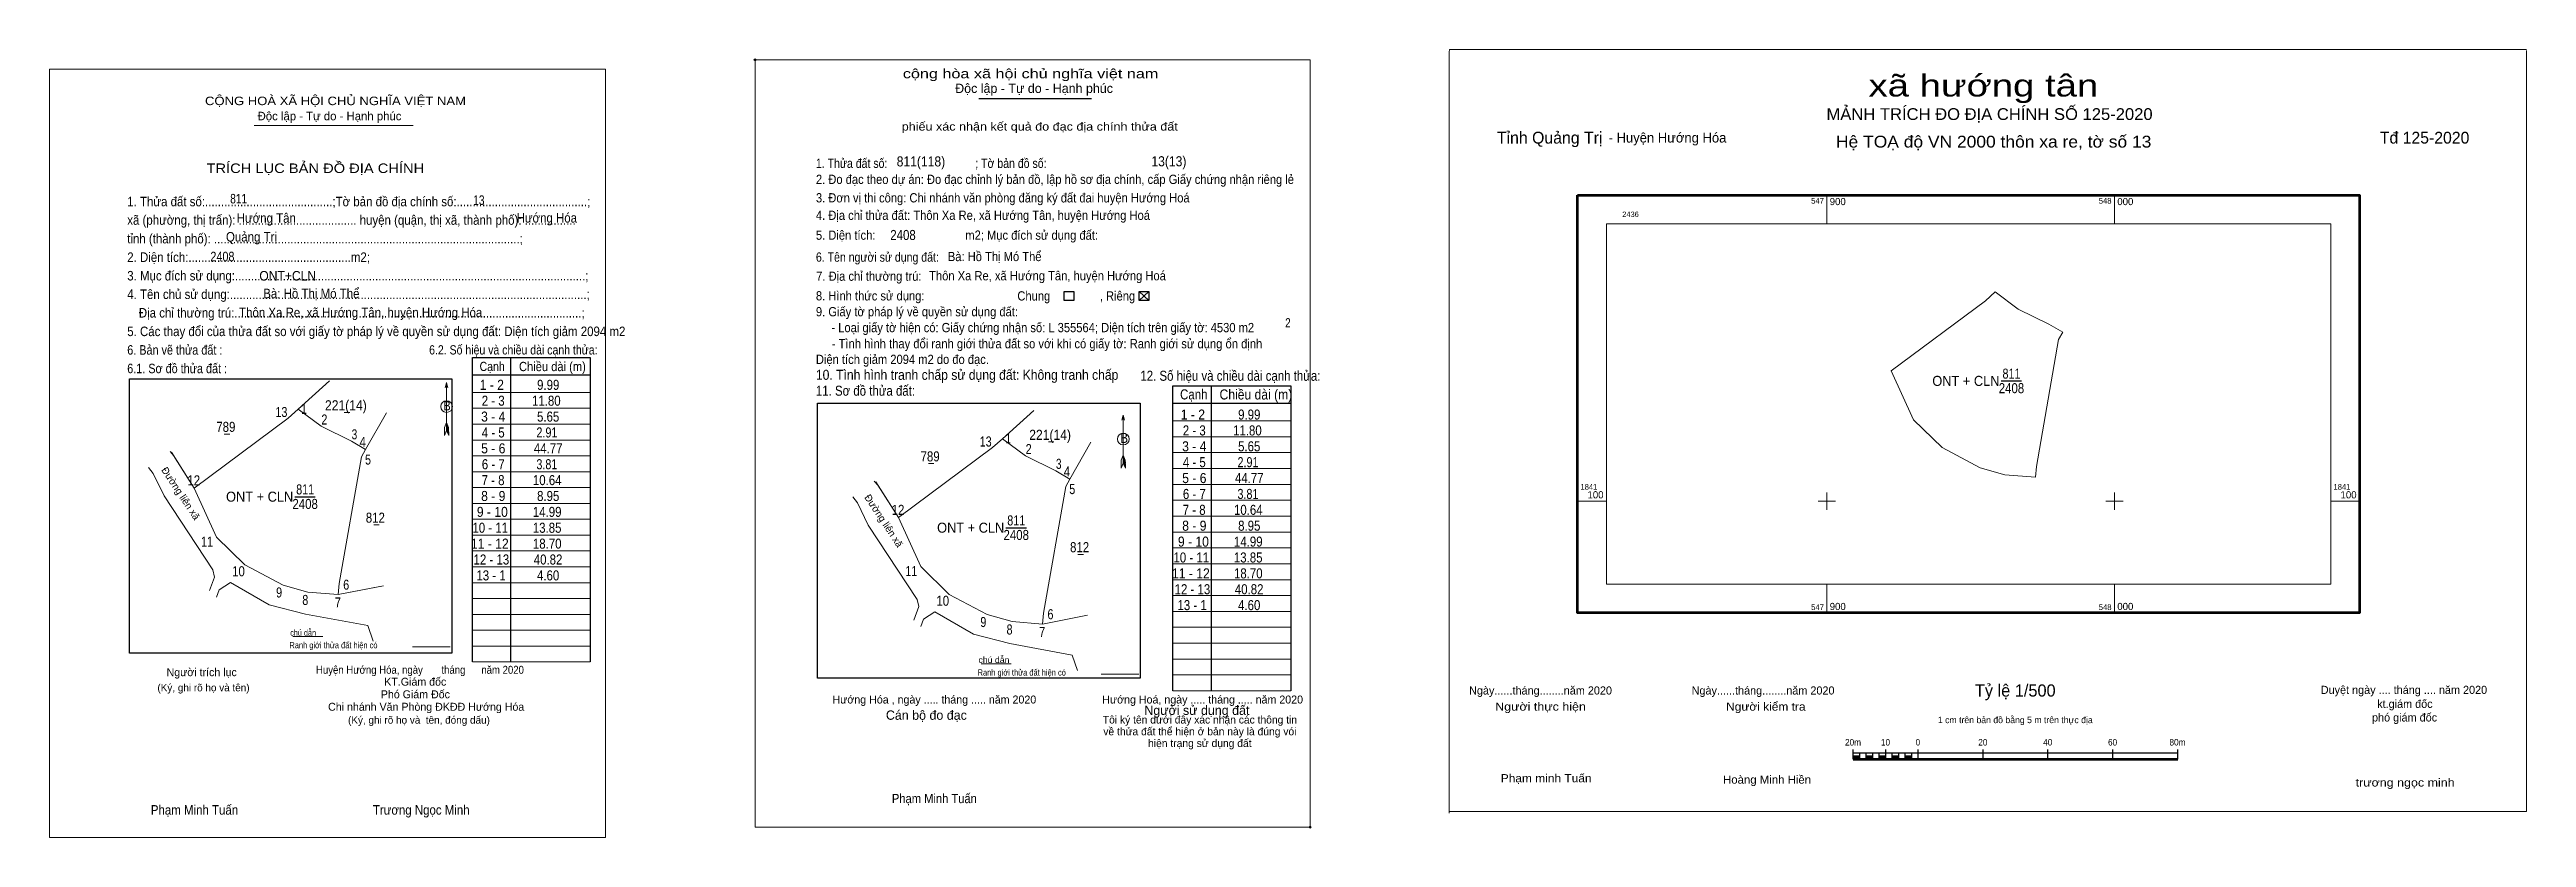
# Model space of a CAD drawing. Header units: metres. Extents: x 547282 to 548143, y 1840983 to 1841257.
import ezdxf
from ezdxf.enums import TextEntityAlignment as Align

# ---------------------------------------------------------------- set-up
doc = ezdxf.new("R2010")
doc.units = ezdxf.units.M
doc.header["$LTSCALE"] = 1.4
doc.header["$PDMODE"] = 32
doc.header["$PDSIZE"] = 0.7
for name, color, linetype, lineweight in [('1', 7, 'Continuous', 13), ('10', 7, 'Continuous', 13), ('13', 7, 'Continuous', 25), ('17', 7, 'Continuous', 13), ('2', 7, 'Continuous', 25), ('23', 7, 'Continuous', 13), ('27', 7, 'Continuous', 13), ('30', 7, 'Continuous', 13), ('50', 7, 'Continuous', 25), ('6', 7, 'Continuous', 13), ('63', 7, 'Continuous', 13), ('9', 7, 'Continuous', 13)]:
    doc.layers.add(name, color=color, linetype=linetype, lineweight=lineweight)
for name, color, linetype in [('36', 7, 'Continuous'), ('48', 7, 'Continuous'), ('52', 7, 'Continuous')]:
    doc.layers.add(name, color=color, linetype=linetype)

msp = doc.modelspace()

# ---------------------------------------------------------------- hatches: boundary and pattern name
at = {"layer": '2'}
for points in [[(547909.21, 1841010.25), (547911.47, 1841010.25), (547911.47, 1841011.38), (547909.21, 1841011.38)], [(547913.72, 1841010.25), (547915.98, 1841010.25), (547915.98, 1841011.38), (547913.72, 1841011.38)], [(547918.23, 1841010.25), (547920.49, 1841010.25), (547920.49, 1841011.38), (547918.23, 1841011.38)], [(547922.75, 1841010.25), (547925, 1841010.25), (547925, 1841011.38), (547922.75, 1841011.38)], [(547927.26, 1841010.25), (547929.52, 1841010.25), (547929.52, 1841011.38), (547927.26, 1841011.38)]]:
    msp.add_hatch(color=256, dxfattribs=at).paths.add_polyline_path(points)

# ---------------------------------------------------------------- linework, layer by layer
at = {"layer": '1'}
for p, q in [((547660.91, 1841172.92), (547664.22, 1841169.82)), ((547660.91, 1841169.82), (547664.22, 1841172.92)), ((547420.06, 1841141.28), (547420.06, 1841124.59)), ((547429.05, 1841137.85), (547469.96, 1841137.85)), ((547420.06, 1841127.35), (547419.36, 1841125.65)), ((547420.06, 1841127.35), (547420.77, 1841125.65)), ((547420.06, 1841127.11), (547420.77, 1841125.4)), ((547420.06, 1841126.87), (547420.77, 1841125.16)), ((547420.06, 1841126.63), (547420.78, 1841124.91)), ((547420.06, 1841126.39), (547420.78, 1841124.67)), ((547420.06, 1841126.15), (547420.78, 1841124.42)), ((547420.06, 1841125.91), (547420.78, 1841124.17)), ((547420.06, 1841125.67), (547420.79, 1841123.92)), ((547420.06, 1841125.43), (547420.79, 1841123.67)), ((547420.06, 1841125.19), (547420.79, 1841123.43)), ((547420.06, 1841124.95), (547420.8, 1841123.19)), ((547420.06, 1841124.59), (547420.8, 1841122.89)), ((547420.8, 1841122.89), (547420.77, 1841125.65)), ((547429.05, 1841132.34), (547469.96, 1841132.34)), ((547429.05, 1841126.82), (547469.96, 1841126.82)), ((547655.36, 1841129.97), (547655.36, 1841113.26)), ((547672.63, 1841127.96), (547713.6, 1841127.96)), ((547429.05, 1841121.3), (547469.96, 1841121.3)), ((547429.05, 1841115.79), (547469.96, 1841115.79)), ((547655.36, 1841116.02), (547654.66, 1841114.32)), ((547655.36, 1841116.02), (547656.07, 1841114.32)), ((547655.36, 1841115.78), (547656.07, 1841114.07)), ((547655.36, 1841115.54), (547656.07, 1841113.83)), ((547672.63, 1841122.44), (547713.6, 1841122.44)), ((547672.63, 1841116.91), (547713.6, 1841116.91)), ((547429.05, 1841110.27), (547469.96, 1841110.27)), ((547655.36, 1841115.31), (547656.08, 1841113.58)), ((547655.36, 1841115.06), (547656.08, 1841113.33)), ((547655.36, 1841114.82), (547656.08, 1841113.09)), ((547655.36, 1841114.58), (547656.08, 1841112.84)), ((547655.36, 1841114.34), (547656.09, 1841112.59)), ((547655.36, 1841114.1), (547656.09, 1841112.34)), ((547655.36, 1841113.86), (547656.09, 1841112.09)), ((547655.36, 1841113.62), (547656.1, 1841111.85)), ((547655.36, 1841113.26), (547656.1, 1841111.56)), ((547656.1, 1841111.56), (547656.07, 1841114.32)), ((547672.63, 1841111.39), (547713.6, 1841111.39)), ((547429.05, 1841104.76), (547469.96, 1841104.76)), ((547429.05, 1841099.24), (547469.96, 1841099.24)), ((547672.63, 1841105.86), (547713.6, 1841105.86)), ((547672.63, 1841100.34), (547713.6, 1841100.34)), ((547429.05, 1841093.73), (547469.96, 1841093.73)), ((547672.63, 1841094.81), (547713.6, 1841094.81)), ((547429.05, 1841088.21), (547469.96, 1841088.21)), ((547429.05, 1841082.7), (547469.96, 1841082.7)), ((547672.63, 1841089.29), (547713.6, 1841089.29)), ((547672.63, 1841083.76), (547713.6, 1841083.76)), ((547429.05, 1841077.18), (547469.96, 1841077.18)), ((547672.63, 1841078.24), (547713.6, 1841078.24)), ((547672.63, 1841072.71), (547713.6, 1841072.71)), ((547429.05, 1841071.67), (547469.96, 1841071.67)), ((547429.05, 1841066.15), (547469.96, 1841066.15)), ((547672.63, 1841067.19), (547713.6, 1841067.19)), ((547429.05, 1841060.63), (547469.96, 1841060.63)), ((547672.63, 1841061.66), (547713.6, 1841061.66)), ((547672.63, 1841056.14), (547713.6, 1841056.14)), ((547429.05, 1841055.12), (547469.96, 1841055.12)), ((547429.05, 1841049.6), (547469.96, 1841049.6)), ((547672.63, 1841050.61), (547713.6, 1841050.61)), ((547429.05, 1841044.09), (547469.96, 1841044.09)), ((547672.63, 1841045.09), (547713.6, 1841045.09)), ((547672.63, 1841039.56), (547713.6, 1841039.56)), ((547672.63, 1841034.04), (547713.6, 1841034.04))]:
    msp.add_line(p, q, dxfattribs=at)
at = {"layer": '1', "lineweight": 25}
for p, q in [((547442.29, 1841149.99), (547442.29, 1841044.09)), ((547429.05, 1841144), (547469.96, 1841144)), ((547672.63, 1841134.13), (547713.6, 1841134.13)), ((547685.89, 1841140.12), (547685.89, 1841034.04))]:
    msp.add_line(p, q, dxfattribs=at)
for points in [[(547429.05, 1841044.09), (547429.05, 1841149.99), (547469.96, 1841149.99), (547469.96, 1841044.09)], [(547672.63, 1841034.04), (547672.63, 1841140.12), (547713.6, 1841140.12), (547713.6, 1841034.04)]]:
    msp.add_lwpolyline(points, dxfattribs=at)
for points in [[(547309.83, 1841142.6), (547421.86, 1841142.6), (547421.86, 1841047.16), (547309.83, 1841047.16)], [(547549.05, 1841134.11), (547661.27, 1841134.11), (547661.27, 1841038.5), (547549.05, 1841038.5)]]:
    msp.add_lwpolyline(points, close=True, dxfattribs=at)
at = {"layer": '1'}
for points in [[(547420.54, 1841139.5), (547420.06, 1841141.28), (547419.58, 1841139.5)], [(547420.06, 1841124.59), (547419.33, 1841122.89), (547419.36, 1841125.65)], [(547655.84, 1841128.2), (547655.36, 1841129.97), (547654.88, 1841128.2)], [(547655.36, 1841113.26), (547654.63, 1841111.56), (547654.66, 1841114.32)]]:
    msp.add_lwpolyline(points, dxfattribs=at)
for centre, radius in [((547420.063, 1841132.936), 2.036), ((547655.363, 1841121.619), 2.039)]:
    msp.add_circle(centre, radius, dxfattribs=at)
for p in [(547527.31, 1841253.61), (547720.38, 1840986.57)]:
    msp.add_point(p, dxfattribs=at)
at = {"layer": '10'}
for points in [[(547958.55, 1841172.81), (547966.58, 1841166.87), (547977.16, 1841161.65), (547982.02, 1841158.77), (547980.58, 1841156.24), (547972.87, 1841112.14), (547972.52, 1841108.35), (547961.91, 1841109.18), (547953.3, 1841111.62), (547940.08, 1841118.68), (547930.18, 1841128.36), (547922.39, 1841145.36), (547955.14, 1841169.72)], [(547368.45, 1841132.01), (547376.48, 1841126.07), (547387.06, 1841120.86), (547391.91, 1841117.98), (547390.47, 1841115.44), (547382.76, 1841071.34), (547382.41, 1841067.55), (547371.8, 1841068.38), (547363.19, 1841070.82), (547349.97, 1841077.88), (547340.07, 1841087.56), (547332.28, 1841104.56), (547365.03, 1841128.92)], [(547613.32, 1841121.74), (547621.35, 1841115.8), (547631.93, 1841110.58), (547636.79, 1841107.7), (547635.35, 1841105.17), (547627.64, 1841061.07), (547627.29, 1841057.28), (547616.68, 1841058.11), (547608.07, 1841060.55), (547594.85, 1841067.61), (547584.95, 1841077.29), (547577.16, 1841094.29), (547609.91, 1841118.65)]]:
    msp.add_lwpolyline(points, close=True, dxfattribs=at)
at = {"layer": '13'}
for p, q in [((547960.6, 1841141.87), (547967.73, 1841141.87)), ((547367.29, 1841101.59), (547374.42, 1841101.59)), ((547614.55, 1841090.8), (547621.68, 1841090.8))]:
    msp.add_line(p, q, dxfattribs=at)
at = {"layer": '17'}
for p, q in [((547366.64, 1841052.91), (547377.02, 1841052.91)), ((547605.96, 1841043.42), (547616.36, 1841043.42))]:
    msp.add_line(p, q, dxfattribs=at)
at = {"layer": '2', "lineweight": 13}
for p, q in [((547768.83, 1841257.16), (548143.26, 1841257.16)), ((548143.27, 1841256.76), (548143.27, 1840992.01)), ((548143.26, 1840992.01), (547768.83, 1840992.01))]:
    msp.add_line(p, q, dxfattribs=at)
at = {"layer": '2'}
for p, q in [((547605.09, 1841240.15), (547644.31, 1841240.15)), ((547909.21, 1841010.25), (547909.21, 1841013.64)), ((547909.21, 1841012.51), (548022.03, 1841012.51)), ((547911.47, 1841010.25), (547911.47, 1841012.51)), ((547913.72, 1841010.25), (547913.72, 1841012.51)), ((547915.98, 1841010.25), (547915.98, 1841012.51)), ((547918.23, 1841010.25), (547918.23, 1841012.51)), ((547920.49, 1841010.25), (547920.49, 1841013.64)), ((547922.75, 1841010.25), (547922.75, 1841012.51)), ((547925, 1841010.25), (547925, 1841012.51)), ((547927.26, 1841010.25), (547927.26, 1841012.51)), ((547929.52, 1841010.25), (547929.52, 1841012.51)), ((547931.77, 1841010.25), (547931.77, 1841013.64)), ((547954.34, 1841010.25), (547954.34, 1841013.64)), ((547976.9, 1841010.25), (547976.9, 1841013.64)), ((547999.47, 1841010.25), (547999.47, 1841013.64)), ((548022.03, 1841010.25), (548022.03, 1841013.64))]:
    msp.add_line(p, q, dxfattribs=at)
at = {"layer": '2', "lineweight": 53}
msp.add_line((547909.21, 1841010.25), (548022.03, 1841010.25), dxfattribs=at)
at = {"layer": '2', "lineweight": 13}
for points in [[(547527.31, 1841253.61), (547720.37, 1841253.61), (547720.37, 1840986.57), (547527.31, 1840986.57)], [(547282.01, 1841250.36), (547475.3, 1841250.36), (547475.3, 1840983.02), (547282.01, 1840983.02)], [(547909.21, 1841010.25), (547911.47, 1841010.25), (547911.47, 1841011.38), (547909.21, 1841011.38)], [(547913.72, 1841010.25), (547915.98, 1841010.25), (547915.98, 1841011.38), (547913.72, 1841011.38)], [(547918.23, 1841010.25), (547920.49, 1841010.25), (547920.49, 1841011.38), (547918.23, 1841011.38)], [(547922.75, 1841010.25), (547925, 1841010.25), (547925, 1841011.38), (547922.75, 1841011.38)], [(547927.26, 1841010.25), (547929.52, 1841010.25), (547929.52, 1841011.38), (547927.26, 1841011.38)]]:
    msp.add_lwpolyline(points, close=True, dxfattribs=at)
msp.add_lwpolyline([(547768.72, 1840991.53), (547768.72, 1841256.29), (547768.83, 1841257.16)], dxfattribs=at)
at = {"layer": '23'}
for points in [[(547323.9, 1841117.3), (547325.13, 1841115.89), (547332.28, 1841104.56), (547340.07, 1841087.56), (547349.97, 1841077.88), (547363.19, 1841070.82), (547371.8, 1841068.38), (547382.41, 1841067.55), (547398.08, 1841070.61)], [(547337.67, 1841068.93), (547339.39, 1841073.6), (547338.82, 1841076.13), (547321.82, 1841101.89), (547318.1, 1841109.66), (547316.45, 1841111.77)], [(547568.77, 1841107.03), (547570.01, 1841105.62), (547577.16, 1841094.29), (547584.95, 1841077.29), (547594.85, 1841067.61), (547608.07, 1841060.55), (547616.68, 1841058.11), (547627.29, 1841057.28), (547642.95, 1841060.34)], [(547582.54, 1841058.66), (547584.27, 1841063.33), (547583.7, 1841065.86), (547566.7, 1841091.62), (547562.98, 1841099.39), (547561.33, 1841101.5)], [(547340.04, 1841066.68), (547340.97, 1841069.22), (547344.93, 1841071.76), (547358.42, 1841063.97), (547371, 1841060.73), (547392.67, 1841056.77), (547394.53, 1841051.33)], [(547584.92, 1841056.41), (547585.85, 1841058.95), (547589.81, 1841061.49), (547603.3, 1841053.7), (547615.88, 1841050.46), (547637.55, 1841046.5), (547639.41, 1841041.06)]]:
    msp.add_lwpolyline(points, dxfattribs=at)
at = {"layer": '27'}
for p, q in [((547368.45, 1841132.01), (547379.37, 1841141.9)), ((547391.91, 1841117.98), (547399.19, 1841130.79)), ((547613.32, 1841121.74), (547624.24, 1841131.62)), ((547332.28, 1841104.56), (547324.42, 1841117.02)), ((547636.79, 1841107.7), (547644.06, 1841120.52)), ((547577.16, 1841094.29), (547569.3, 1841106.75)), ((547382.41, 1841067.55), (547396.87, 1841070.38)), ((547627.29, 1841057.28), (547641.75, 1841060.1))]:
    msp.add_line(p, q, dxfattribs=at)
at = {"layer": '30'}
msp.add_line((547353.11, 1841230.69), (547408.42, 1841230.69), dxfattribs=at)
at = {"layer": '50'}
for points in [[(547634.82, 1841172.92), (547638.14, 1841172.92), (547638.14, 1841169.82), (547634.82, 1841169.82)], [(547660.91, 1841172.92), (547664.22, 1841172.92), (547664.22, 1841169.82), (547660.91, 1841169.82)]]:
    msp.add_lwpolyline(points, close=True, dxfattribs=at)
at = {"layer": '6'}
for p, q in [((547408.26, 1841049.39), (547421.36, 1841049.39)), ((547647.64, 1841039.89), (547660.77, 1841039.89))]:
    msp.add_line(p, q, dxfattribs=at)
at = {"layer": '63'}
for p, q in [((547900, 1841206.52), (547900, 1841196.52)), ((548000, 1841206.52), (548000, 1841196.52)), ((547813.35, 1841100), (547823.35, 1841100)), ((547897, 1841100), (547903, 1841100)), ((547900, 1841103), (547900, 1841097)), ((547997, 1841100), (548003, 1841100)), ((548000, 1841103), (548000, 1841097)), ((548075.19, 1841100), (548085.19, 1841100)), ((547900, 1841071.14), (547900, 1841061.14)), ((548000, 1841071.14), (548000, 1841061.14))]:
    msp.add_line(p, q, dxfattribs=at)
at = {"layer": '63', "lineweight": 53}
msp.add_lwpolyline([(547813.35, 1841206.52), (548085.19, 1841206.52), (548085.19, 1841061.14), (547813.35, 1841061.14)], close=True, dxfattribs=at)
at = {"layer": '63'}
msp.add_lwpolyline([(547823.35, 1841196.52), (548075.19, 1841196.52), (548075.19, 1841071.14), (547823.35, 1841071.14)], close=True, dxfattribs=at)
at = {"layer": '9'}
for p, q in [((547384.48, 1841130.9), (547386.38, 1841130.9)), ((547342.76, 1841123.39), (547344.67, 1841123.39)), ((547629.35, 1841120.62), (547631.26, 1841120.62)), ((547587.64, 1841113.12), (547589.54, 1841113.12)), ((547394.74, 1841091.81), (547396.64, 1841091.81)), ((547639.61, 1841081.53), (547641.52, 1841081.53))]:
    msp.add_line(p, q, dxfattribs=at)

# ---------------------------------------------------------------- texts
at = {"layer": '1'}
for s, height, width, p in [('1. Thửa đất số:                              ; Tờ bản đồ số:', 3.223, 0.85, (547548.49, 1841215.96)), ('2. Đo đạc theo dự án: Đo đạc chỉnh lý bản đồ, lập hồ sơ địa chính, cấp Giấy chứng nhận riêng lẻ ', 3.223, 0.9, (547548.49, 1841210.38)), ('3. Đơn vị thi công: Chi nhánh văn phòng đăng ký đất đai huyện Hướng Hoá', 3.223, 0.9, (547548.49, 1841203.96)), ('4. Địa chỉ thửa đất: Thôn Xa Re, xã Hướng Tân, huyện Hướng Hoá', 3.223, 0.9, (547548.49, 1841197.88)), ('5. Diện tích:                             m2; Mục đích sử dụng đất:', 3.223, 0.9, (547548.49, 1841190.97)), ('6. Tên người sử dụng đất:', 3.223, 0.85, (547548.49, 1841183.33)), ('Bà: Hồ Thị Mó Thể', 3.223, 0.9, (547594.37, 1841183.54)), ('7. Địa chỉ thường trú:', 3.223, 0.9, (547548.59, 1841176.7)), ('Thôn Xa Re, xã Hướng Tân, huyện Hướng Hoá', 3.223, 0.9, (547587.87, 1841176.85)), ('9. Giấy tờ pháp lý về quyền sử dụng đất:', 3.223, 0.9, (547548.49, 1841164.34)), ('Chung                , Riêng', 3.223, 0.9, (547618.53, 1841169.83)), ('     - Loại giấy tờ hiện có: Giấy chứng nhận số: L 355564; Diện tích trên giấy tờ: 4530 m2', 3.223, 0.9, (547548.49, 1841158.81)), ('2', 3.223, 0.8, (547711.64, 1841160.47)), ('6.2. Số hiệu và chiều dài cạnh thửa:', 3.217, 0.85, (547414, 1841151.06)), ('Diện tích giảm 2094 m2 do đo đạc.', 3.223, 0.9, (547548.49, 1841147.76)), ('Cạnh', 3.217, 0.85, (547431.54, 1841145.3)), ('Chiều dài (m)', 3.217, 0.9, (547445.25, 1841145.27)), ('10. Tình hình tranh chấp sử dụng đất: Không tranh chấp', 3.5, 0.9, (547548.49, 1841142.24)), ('12. Số hiệu và chiều dài cạnh thửa:', 3.5, 0.85, (547661.31, 1841141.91)), ('B', 3.217, 0.85, (547419.04, 1841131.59)), ('11. Sơ đồ thửa đất:', 3.5, 0.85, (547548.49, 1841136.71)), ('Cạnh', 3.5, 0.85, (547675.12, 1841135.43)), ('Chiều dài (m)', 3.5, 0.9, (547688.84, 1841135.4)), ('B', 3.5, 0.85, (547654.34, 1841120.28)), ('Phạm Minh Tuấn', 3.223, 0.9, (547574.91, 1840994.97))]:
    msp.add_text(s, height=height, dxfattribs=dict(at, width=width)).set_placement(p)
at = {"layer": '10'}
for s, width, p in [('811', 0.8, (547344.82, 1841203.62)), ('13', 0.8, (547429.32, 1841203.1)), ('Quảng Trị', 0.9, (547343.36, 1841190.34)), ('Hướng Tân', 0.9, (547347.1, 1841196.88)), ('Hướng Hóa', 0.9, (547444.41, 1841196.94)), ('2408', 0.85, (547337.94, 1841183.49)), ('ONT+CLN', 0.95, (547354.96, 1841176.78)), ('Thôn Xa Re, xã Hướng Tân, huyện Hướng Hóa', 0.9, (547347.91, 1841164.02)), ('Bà: Hồ Thị Mó Thể', 0.9, (547356.32, 1841170.62))]:
    msp.add_text(s, height=3.312, dxfattribs=dict(at, width=width)).set_placement(p)
at = {"layer": '10', "width": 0.9}
for s, height, p in [('Huyện Hướng Hóa, ngày       tháng      năm 2020', 2.765, (547410.805, 1841039.98)), ('Phạm Minh Tuấn', 3.312, (547332.41, 1840990.96)), ('Trương Ngọc Minh', 3.312, (547411.26, 1840990.96))]:
    msp.add_text(s, height=height, dxfattribs=at).set_placement(p, align=Align.CENTER)
at = {"layer": '13', "width": 0.95}
for p in [(547960.03, 1841140.12), (547366.74, 1841099.84), (547613.98, 1841089.05)]:
    msp.add_text('ONT + CLN', height=3.5, dxfattribs=at).set_placement(p, align=Align.RIGHT)
at = {"layer": '13'}
for s, width, p in [('811', 0.8, (547964.205, 1841142.65)), ('2408', 0.85, (547964.195, 1841137.59)), ('2408', 0.85, (547370.885, 1841097.31)), ('811', 0.8, (547370.89, 1841102.37)), ('2408', 0.85, (547618.145, 1841086.52)), ('811', 0.8, (547618.155, 1841091.58))]:
    msp.add_text(s, height=3.5, dxfattribs=dict(at, width=width)).set_placement(p, align=Align.CENTER)
at = {"layer": '2'}
for s, width, p in [('cộng hòa xã hội chủ nghĩa việt nam', 1.3, (547578.71, 1841247.15)), ('     - Tình hình thay đổi ranh giới thửa đất so với khi có giấy tờ: Ranh giới sử dụng ổn định', 0.9, (547548.58, 1841153.2))]:
    msp.add_text(s, height=3.237, dxfattribs=dict(at, width=width)).set_placement(p)
for s, height, p in [('Độc lập - Tự do - Hạnh phúc', 3.237, (547596.91, 1841242.04)), ('Tỉnh Quảng Trị ', 4.117, (547785.27, 1841224.43)), ('- Huyện Hướng Hóa', 3.383, (547824.12, 1841224.8)), ('Hướng Hóa , ngày ..... tháng ..... năm 2020', 2.772, (547554.25, 1841029.63)), ('Hướng Hoá, ngày ..... tháng ..... năm 2020', 2.772, (547648.05, 1841029.63)), ('Cán bộ đo đạc', 3.237, (547572.82, 1841023.97)), ('Người sử dụng đất', 3.237, (547662.68, 1841025.66))]:
    msp.add_text(s, height=height, dxfattribs=at).set_placement(p)
for s, height, width, p in [('xã hướng tân', 7.665, 1.3, (547954.445, 1841240.81)), ('MẢNH TRÍCH ĐO ĐỊA CHÍNH SỐ 125-2020', 4.106, 1.05, (547956.575, 1841232.64)), ('phiếu xác nhận kết quả đo đạc địa chính thửa đất', 2.842, 1.15, (547626.325, 1841228.95)), ('Hệ TOẠ độ VN 2000 thôn xa re, tờ số 13 ', 4.117, 1.1, (547958.86, 1841223.05)), ('Người thực hiện', 2.82, 1.15, (547800.45, 1841027.15)), ('Người kiểm tra', 2.82, 1.1, (547878.79, 1841027.15)), ('20m', 2.256, 0.95, (547909.115, 1841015.02)), ('10', 2.256, 0.95, (547920.405, 1841015.02)), ('0', 2.256, 0.9, (547931.67, 1841015.02)), ('20', 2.256, 0.95, (547954.245, 1841015.02)), ('40', 2.256, 0.95, (547976.815, 1841015.02)), ('60', 2.256, 0.95, (547999.365, 1841015.02)), ('80m', 2.256, 0.95, (548021.925, 1841015.02)), ('Phạm minh Tuấn', 2.82, 1.1, (547802.41, 1841002.24)), ('Hoàng Minh Hiền', 2.82, 1.05, (547879.21, 1841001.75)), ('trương ngọc minh', 2.82, 1.15, (548101.08, 1841000.74))]:
    msp.add_text(s, height=height, dxfattribs=dict(at, width=width)).set_placement(p, align=Align.CENTER)
msp.add_text(' Tđ 125-2020', height=4.106, dxfattribs=at).set_placement((548123.42, 1841224.43), align=Align.RIGHT)
for s, height, p in [('Ngày......tháng........năm 2020', 2.82, (547800.45, 1841032.76)), ('Ngày......tháng........năm 2020', 2.82, (547877.83, 1841032.76)), ('Tỷ lệ 1/500', 4.242, (547965.52, 1841032.04)), ('Duyệt ngày .... tháng .... năm 2020', 2.82, (548100.665, 1841032.97)), ('kt.giám đốc', 2.82, (548101.01, 1841028.1)), ('Tôi ký tên dưới đây xác nhận các thông tin', 2.674, (547682.02, 1841022.67)), ('về thửa đất thể hiện ở bản này là đúng vói', 2.674, (547682.005, 1841018.58)), ('1 cm trên bản đồ bằng 5 m trên thực địa', 2.256, (547965.53, 1841022.8)), ('phó giám đốc', 2.82, (548100.885, 1841023.37)), ('hiện trạng sử dụng đất', 2.674, (547681.98, 1841014.49))]:
    msp.add_text(s, height=height, dxfattribs=at).set_placement(p, align=Align.CENTER)
at = {"layer": '23'}
for p in [(547326.561, 1841102.033), (547571.044, 1841092.518)]:
    msp.add_text('Đường liên xã', height=2.5, rotation=303.422, dxfattribs=at).set_placement(p, align=Align.CENTER)
at = {"layer": '30'}
for s, height, width, p in [('CỘNG HOÀ XÃ HỘI CHỦ NGHĨA VIỆT NAM', 2.95, 1.15, (547336.07, 1841237.81)), ('TRÍCH LỤC BẢN ĐỒ ĐỊA CHÍNH', 3.318, 1.15, (547336.59, 1841214.19)), ('1. Thửa đất số:........................................;Tờ bản đồ địa chính số:.........................................;', 3.312, 0.9, (547309.03, 1841202.61)), ('xã (phường, thị trấn): ..................................... huyện (quận, thị xã, thành phố): ................', 3.312, 0.9, (547309.03, 1841196.19)), ('tỉnh (thành phố): ................................................................................................;', 3.312, 0.9, (547309.03, 1841189.71)), ('2. Diện tích:...................................................m2;', 3.312, 0.9, (547309.03, 1841183.26)), ('3. Mục đích sử dụng:..............................................................................................................;', 3.312, 0.9, (547309.03, 1841176.81)), ('4. Tên chủ sử dụng:................................................................................................................;', 3.312, 0.9, (547309.03, 1841170.36)), ('Địa chỉ thường trú:.............................................................................................................;', 3.312, 0.9, (547313.06, 1841163.91)), ('5. Các thay đổi của thửa đất so với giấy tờ pháp lý về quyền sử dụng đất: Diện tích giảm 2094 m2', 3.312, 0.9, (547309.03, 1841157.45)), ('6. Bản vẽ thửa đất :', 3.312, 0.85, (547309.03, 1841151)), ('6.1. Sơ đồ thửa đất :', 3.312, 0.85, (547309.03, 1841144.55))]:
    msp.add_text(s, height=height, dxfattribs=dict(at, width=width)).set_placement(p)
msp.add_text('Độc lập - Tự do - Hạnh phúc', height=2.95, dxfattribs=at).set_placement((547354.36, 1841232.54))
for s, height, p in [('Người trích lục', 2.765, (547334.92, 1841039.14)), ('KT.Giám đốc', 2.765, (547409.185, 1841035.83)), ('(Ký, ghi rõ họ và tên)', 2.581, (547335.545, 1841033.87)), ('Chi nhánh Văn Phòng ĐKĐĐ Hướng Hóa', 2.765, (547412.975, 1841027.11)), ('Phó Giám Đốc', 2.765, (547409.22, 1841031.45)), ('(Ký, ghi rõ họ và  tên, đóng dấu)', 2.581, (547410.465, 1841022.61))]:
    msp.add_text(s, height=height, dxfattribs=at).set_placement(p, align=Align.CENTER)
at = {"layer": '36'}
for s, width, p in [('221(14)', 0.9, (547385.045, 1841131.63)), ('789', 0.85, (547343.32, 1841124.13)), ('221(14)', 0.9, (547629.925, 1841121.36)), ('789', 0.85, (547588.2, 1841113.86)), ('812', 0.85, (547395.3, 1841092.54)), ('812', 0.85, (547640.18, 1841082.27))]:
    msp.add_text(s, height=3.5, dxfattribs=dict(at, width=width)).set_placement(p, align=Align.CENTER)
at = {"layer": '48', "width": 0.9}
msp.add_text('8. Hình thức sử dụng:', height=3.223, dxfattribs=at).set_placement((547548.49, 1841169.86))
at = {"layer": '52'}
for s, width, p in [('1 - 2', 0.9, (547435.795, 1841138.75)), ('9.99', 0.85, (547455.405, 1841138.75)), ('2 - 3', 0.85, (547436.28, 1841133.23)), ('11.80', 0.85, (547454.75, 1841133.23)), ('3 - 4', 0.9, (547436.285, 1841127.7)), ('4 - 5', 0.85, (547436.295, 1841122.18)), ('2.91', 0.8, (547454.96, 1841122.18)), ('5.65', 0.85, (547455.385, 1841127.7)), ('1 - 2', 0.9, (547679.565, 1841128.41)), ('2 - 3', 0.85, (547680.05, 1841122.89)), ('11.80', 0.85, (547698.52, 1841122.89)), ('9.99', 0.85, (547699.175, 1841128.41)), ('5 - 6', 0.9, (547436.305, 1841116.65)), ('44.77', 0.85, (547455.395, 1841116.65)), ('3 - 4', 0.9, (547680.055, 1841117.36)), ('5.65', 0.85, (547699.155, 1841117.36)), ('7 - 8', 0.85, (547436.24, 1841105.6)), ('6 - 7', 0.85, (547436.3, 1841111.13)), ('10.64', 0.85, (547455.06, 1841105.6)), ('3.81', 0.8, (547454.94, 1841111.13)), ('5 - 6', 0.9, (547680.075, 1841106.31)), ('4 - 5', 0.85, (547680.065, 1841111.84)), ('44.77', 0.85, (547699.165, 1841106.31)), ('2.91', 0.8, (547698.73, 1841111.84)), ('8 - 9', 0.9, (547436.305, 1841100.08)), ('8.95', 0.85, (547455.405, 1841100.08)), ('7 - 8', 0.85, (547680.01, 1841095.26)), ('6 - 7', 0.85, (547680.07, 1841100.79)), ('10.64', 0.85, (547698.83, 1841095.26)), ('3.81', 0.8, (547698.71, 1841100.79)), ('10 - 11', 0.85, (547435.24, 1841089.03)), ('9 - 10', 0.9, (547435.98, 1841094.55)), ('13.85', 0.85, (547455.03, 1841089.03)), ('14.99', 0.85, (547455.05, 1841094.55)), ('8 - 9', 0.9, (547680.075, 1841089.74)), ('8.95', 0.85, (547699.175, 1841089.74)), ('11 - 12', 0.9, (547435.105, 1841083.5)), ('12 - 13', 0.85, (547435.64, 1841077.98)), ('18.70', 0.85, (547455.06, 1841083.5)), ('40.82', 0.85, (547455.36, 1841077.98)), ('10 - 11', 0.85, (547679.01, 1841078.69)), ('9 - 10', 0.9, (547679.75, 1841084.21)), ('13.85', 0.85, (547698.8, 1841078.69)), ('14.99', 0.85, (547698.82, 1841084.21)), ('13 - 1', 0.85, (547435.525, 1841072.45)), ('4.60', 0.85, (547455.385, 1841072.45)), ('11 - 12', 0.9, (547678.875, 1841073.16)), ('18.70', 0.85, (547698.83, 1841073.16)), ('12 - 13', 0.85, (547679.41, 1841067.64)), ('13 - 1', 0.85, (547679.295, 1841062.11)), ('40.82', 0.85, (547699.13, 1841067.64)), ('4.60', 0.85, (547699.155, 1841062.11))]:
    msp.add_text(s, height=3.5, dxfattribs=dict(at, width=width)).set_placement(p, align=Align.CENTER)
at = {"layer": '6'}
for s, height, width, p in [('811(118)', 3.5, 0.9, (547576.58, 1841216.48)), ('13(13)', 3.5, 0.9, (547665.14, 1841216.53)), ('2408', 3.5, 0.85, (547574.35, 1841190.88)), ('chú dẫn', 2.151, 0.85, (547365.7, 1841053.2)), ('Ranh giới thửa đất hiện có ', 2.151, 0.9, (547365.42, 1841048.85)), ('Ranh giới thửa đất hiện có ', 2.155, 0.9, (547604.71, 1841039.35)), ('chú dẫn', 2.155, 1.05, (547605.01, 1841043.73))]:
    msp.add_text(s, height=height, dxfattribs=dict(at, width=width)).set_placement(p)
at = {"layer": '63'}
for s, height, p in [('547', 2, (547899.01, 1841203.52)), ('548', 2, (547999, 1841203.52)), ('100', 2.5, (547822.36, 1841101)), ('100', 2.5, (548084.2, 1841101)), ('547', 2, (547899.01, 1841062.14)), ('548', 2, (547999, 1841062.14))]:
    msp.add_text(s, height=height, dxfattribs=at).set_placement(p, align=Align.RIGHT)
for s, height, p in [('900', 2.5, (547901, 1841203.02)), ('000', 2.5, (548001, 1841203.02)), ('2436', 1.875, (547828.87, 1841198.88)), ('900', 2.5, (547901, 1841062.14)), ('000', 2.5, (548001, 1841062.14))]:
    msp.add_text(s, height=height, dxfattribs=at).set_placement(p)
at = {"layer": '63', "width": 0.95}
for p in [(547814.35, 1841104), (548076.19, 1841104)]:
    msp.add_text('1841', height=2, dxfattribs=at).set_placement(p)
at = {"layer": '9'}
for s, width, p in [('13', 0.8, (547362.635, 1841129.3)), ('1', 0.7, (547370.51, 1841130.39)), ('2', 0.8, (547377.575, 1841126.68)), ('3', 0.75, (547388.03, 1841121.53)), ('4', 0.85, (547390.905, 1841118.89)), ('5', 0.8, (547392.75, 1841112.76)), ('13', 0.8, (547607.52, 1841119.03)), ('1', 0.7, (547615.395, 1841120.12)), ('2', 0.8, (547622.46, 1841116.41)), ('12', 0.85, (547332.155, 1841105.52)), ('3', 0.75, (547632.915, 1841111.26)), ('4', 0.85, (547635.79, 1841108.62)), ('12', 0.85, (547577.035, 1841095.25)), ('5', 0.8, (547637.63, 1841102.49)), ('11', 0.8, (547336.785, 1841084.22)), ('10', 0.85, (547347.705, 1841073.9)), ('6', 0.8, (547385.165, 1841069.22)), ('11', 0.8, (547581.67, 1841073.95)), ('9', 0.8, (547361.83, 1841066.51)), ('8', 0.8, (547370.935, 1841063.91)), ('7', 0.8, (547382.275, 1841063.04)), ('10', 0.85, (547592.585, 1841063.63)), ('9', 0.8, (547606.71, 1841056.24)), ('8', 0.8, (547615.815, 1841053.64)), ('7', 0.8, (547627.155, 1841052.77)), ('6', 0.8, (547630.05, 1841058.95))]:
    msp.add_text(s, height=3.5, dxfattribs=dict(at, width=width)).set_placement(p, align=Align.CENTER)

doc.saveas('drawing.dxf')
